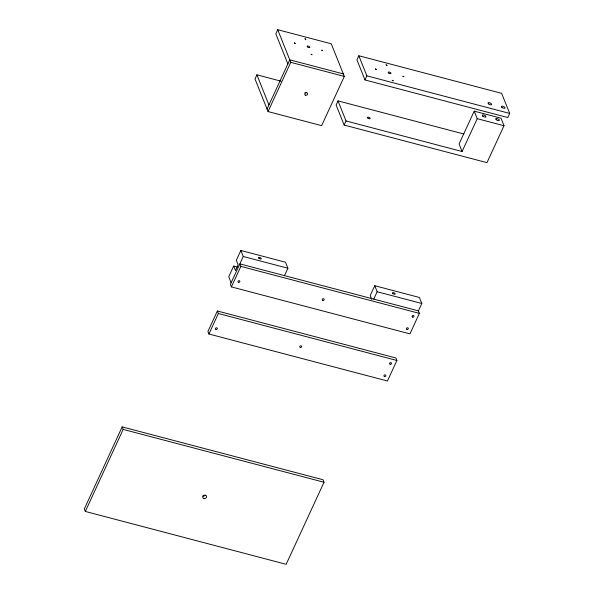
<?xml version="1.0" encoding="UTF-8"?>
<svg xmlns="http://www.w3.org/2000/svg" width="594" height="594" viewBox="0 0 594 594"><rect width="100%" height="100%" fill="white"/><g stroke="black" fill="none" stroke-linecap="round" stroke-linejoin="round"><path stroke-width="0.89" d="M280.992 81.17L256.89 74.822L254.997 78.928L268.05 111.561L321.614 125.653L344.32 76.426L331.266 43.793L277.71 29.7L275.816 33.799L287.86 63.922M267.048 109.051L289.753 59.823L343.317 73.916M122.164 426.886L84.318 508.932L85.321 511.441L286.167 564.3L324.012 482.254L323.01 479.744L122.164 426.886L123.166 429.395L85.321 511.441M268.05 111.561L290.763 62.333L277.71 29.7M237.236 267.003L233.665 266.06L228.742 276.73L231.155 282.751M284.489 275.631L287.897 268.243L285.484 262.221L240.852 250.475L236.315 260.321L238.12 264.835L235.469 270.582L233.665 266.06M217.367 310.996L207.907 331.504L208.91 334.014L387.436 380.999L396.903 360.491L395.894 357.974L217.367 310.996L218.369 313.506L208.91 334.014M240.852 250.475L243.265 256.497L230.398 284.392L231.4 286.902L409.934 333.887L419.394 313.38L418.391 310.862L421.792 303.482L419.386 297.46L374.755 285.714L370.211 295.56L371.718 299.324M231.4 286.902L240.86 266.394L239.857 263.885L418.391 310.862M338.016 100.883L336.122 104.982L344.156 125.067L486.976 162.652L504.009 125.735L500.994 118.199L474.212 111.152L459.08 143.971L462.087 151.5L346.042 120.961L338.016 100.883L463.877 134.006M358.828 55.754L356.935 59.86L364.968 79.938L507.796 117.53L509.682 113.424L501.655 93.34L358.828 55.754L366.862 75.839L364.968 79.938M344.156 125.067L346.042 120.961M373.752 299.124L377.16 291.736L374.755 285.714M462.087 151.5L477.227 118.681L474.212 111.152M366.862 75.839L509.682 113.424M290.763 62.333L344.32 76.426M477.227 118.681L504.009 125.735M243.265 256.497L287.897 268.243M377.16 291.736L421.792 303.482M240.86 266.394L419.394 313.38M218.369 313.506L396.903 360.491M123.166 429.395L324.012 482.254M256.89 74.822L268.941 104.945M306.059 92.404A1.485 1.247 -21.8 0 1 304.982 92.761M205.19 495.218A1.982 1.656 -21.8 0 1 202.903 495.983M321.785 50.2L322.683 50.609L321.785 50.2M402.903 76.255L403.809 76.663L402.903 76.255M294.334 42.946L295.211 43.399L294.334 42.946M304.974 38.84L305.851 39.293L305.026 38.803M311.152 54.284L312.028 54.737L311.204 54.254M375.453 69.001L376.329 69.461L375.453 69.001M386.1 64.895L386.969 65.347L386.1 64.895M392.278 80.339L393.146 80.799L392.278 80.339M305.62 95.226A1.485 1.247 -21.8 0 0 307.625 93.681A1.485 1.247 -21.8 0 0 305.309 93.072A1.485 1.247 -21.8 0 0 305.62 95.226M307.558 46.919A1.485 0.609 24.8 0 0 309.838 47.438A1.485 0.609 24.8 0 0 308.115 46.013A1.485 0.609 24.8 0 0 307.558 46.919M238.513 282.336A0.988 0.832 -21.8 0 0 239.857 281.311A0.988 0.832 -21.8 0 0 238.305 280.903A0.988 0.832 -21.8 0 0 238.513 282.336M406.979 329.432A0.988 0.832 -21.8 0 0 408.323 328.408A0.988 0.832 -21.8 0 0 406.779 327.999A0.988 0.832 -21.8 0 0 406.979 329.432M412.659 317.122A0.988 0.832 -21.8 0 0 413.996 316.097A0.988 0.832 -21.8 0 0 412.451 315.689A0.988 0.832 -21.8 0 0 412.659 317.122M322.891 300.393A0.988 0.832 -21.8 0 0 324.109 299.25A0.988 0.832 -21.8 0 0 322.497 299.012A0.988 0.832 -21.8 0 0 322.891 300.393M216.023 329.447A0.988 0.832 -21.8 0 0 217.359 328.423A0.988 0.832 -21.8 0 0 215.815 328.014A0.988 0.832 -21.8 0 0 216.023 329.447M384.489 376.544A0.988 0.832 -21.8 0 0 385.833 375.512A0.988 0.832 -21.8 0 0 384.281 375.111A0.988 0.832 -21.8 0 0 384.489 376.544M390.169 364.233A0.988 0.832 -21.8 0 0 391.505 363.209A0.988 0.832 -21.8 0 0 389.961 362.8A0.988 0.832 -21.8 0 0 390.169 364.233M300.401 347.505A0.988 0.832 -21.8 0 0 301.611 346.361A0.988 0.832 -21.8 0 0 300 346.124A0.988 0.832 -21.8 0 0 300.401 347.505M258.902 258.256A1.485 0.609 24.8 0 0 261.219 258.865A1.485 0.609 24.8 0 0 259.608 257.432A1.485 0.609 24.8 0 0 258.902 258.256M392.797 293.495A1.485 0.609 24.8 0 0 395.121 294.104A1.485 0.609 24.8 0 0 393.51 292.671A1.485 0.609 24.8 0 0 392.797 293.495M367.797 118.043A1.485 0.609 24.8 0 0 370.121 118.652A1.485 0.609 24.8 0 0 368.51 117.218A1.485 0.609 24.8 0 0 367.797 118.043M388.676 72.973A1.485 0.609 24.8 0 0 390.956 73.493A1.485 0.609 24.8 0 0 389.233 72.067A1.485 0.609 24.8 0 0 388.676 72.973M501.893 107.343A1.982 0.809 24.8 0 0 504.967 108.13A1.982 0.809 24.8 0 0 502.776 106.215A1.982 0.809 24.8 0 0 501.893 107.343M488.565 103.876A1.982 0.809 24.8 0 0 491.602 104.574A1.982 0.809 24.8 0 0 489.308 102.673A1.982 0.809 24.8 0 0 488.565 103.876M496.235 119.676A1.982 0.809 24.8 0 0 499.302 120.419A1.982 0.809 24.8 0 0 497.067 118.518A1.982 0.809 24.8 0 0 496.235 119.676M482.803 116.112A1.982 0.809 24.8 0 0 485.892 116.921A1.982 0.809 24.8 0 0 483.746 115.006A1.982 0.809 24.8 0 0 482.803 116.112M203.905 498.492A1.982 1.656 -21.8 0 0 206.593 496.436A1.982 1.656 -21.8 0 0 203.497 495.619A1.982 1.656 -21.8 0 0 203.905 498.492"/></g></svg>
